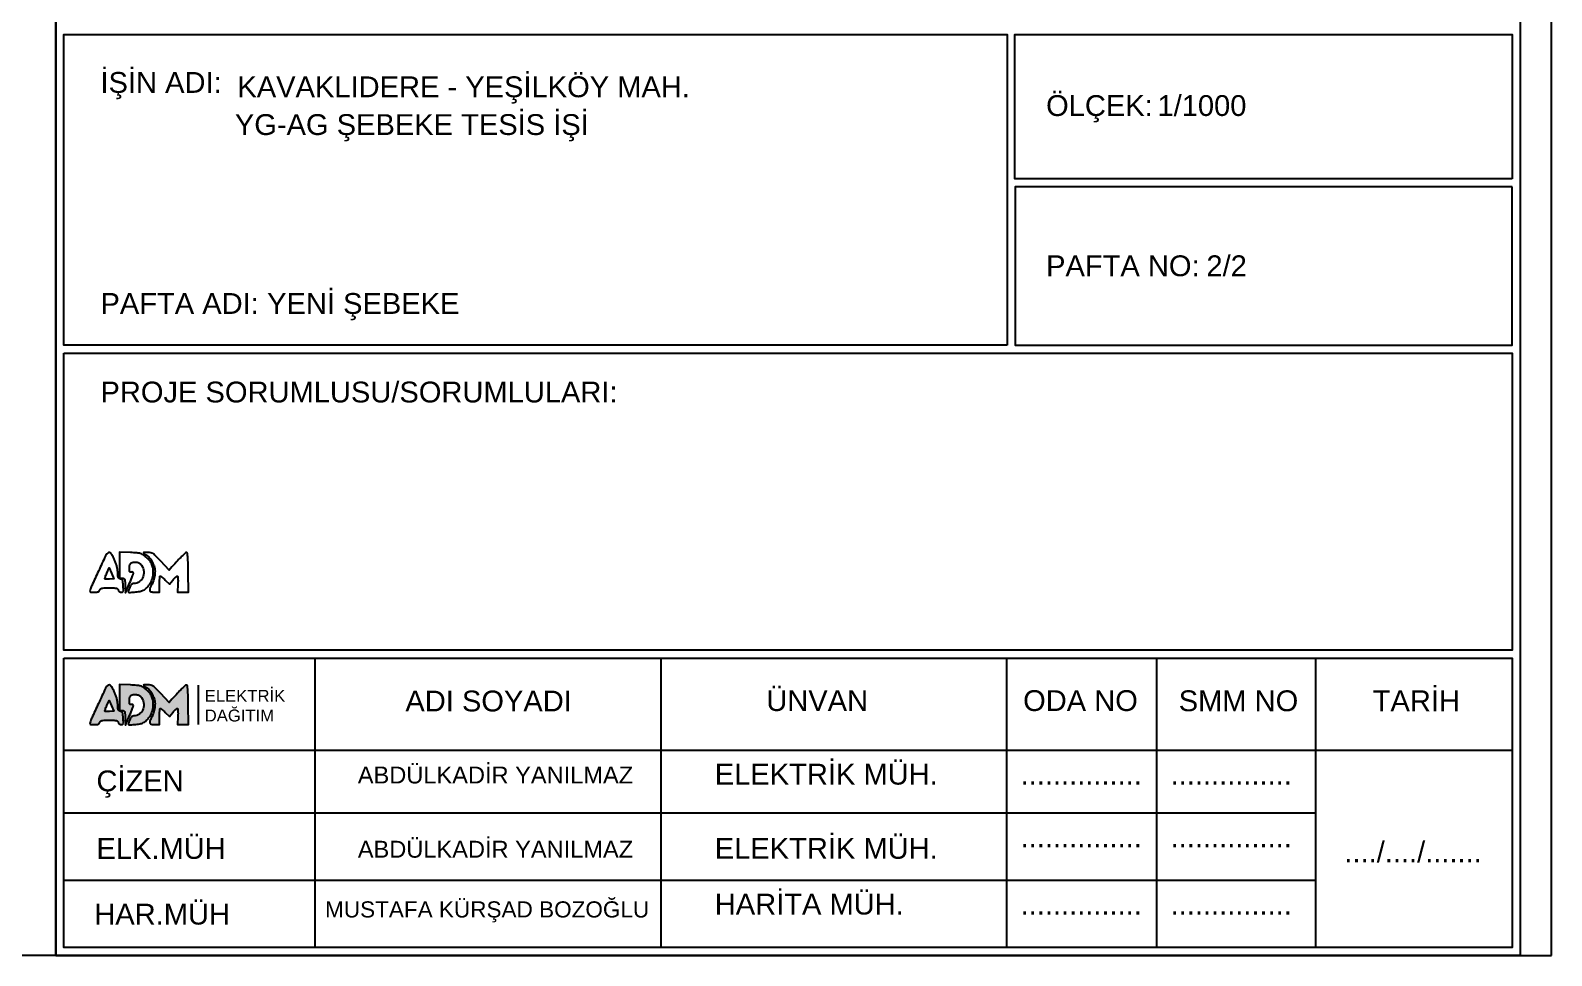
# Model space of a CAD drawing. Header units: millimetres. Extents: x 614452 to 616952, y 4151662 to 4153442.
# Drawn here: x 616761.2 to 616952.3, y 4151662.5 to 4151778.8 of the extents above; entities that cross this region are included whole.
import ezdxf

# ---------------------------------------------------------------- set-up
doc = ezdxf.new("R2010")
doc.units = ezdxf.units.MM
doc.layers.add('ANTET', color=7, linetype='Continuous')
doc.layers.add('ANTET_RASTER', color=7, linetype='Continuous')
doc.styles.get("Standard").update_dxf_attribs({"font": 'Arial'})

msp = doc.modelspace()

# ---------------------------------------------------------------- hatches: boundary and pattern name
h = msp.add_hatch(color=256)
h.set_gradient(color1=(255, 127, 0), color2=(255, 127, 0))
h.paths.add_polyline_path([(616770.76976799, 4151696.369422665, 0.063766), (616770.5961880476, 4151696.095830563, 0.000771), (616769.7054288728, 4151694.186247232, 0.001423), (616768.8612723744, 4151692.355652947, 0.030485), (616768.6468756635, 4151691.800059577, 0.091245), (616768.6293498188, 4151691.660972048, 0.270075), (616768.6804369863, 4151691.583707089, 0.104609), (616768.8222164817, 4151691.547418904, 0.010528), (616769.1729906317, 4151691.540032533, 0.018035), (616769.4911814828, 4151691.551513458, 0.074962), (616769.6780244607, 4151691.593644086, 0.125164), (616769.7932095818, 4151691.675955112, 0.098814), (616769.867490966, 4151691.810541108, -0.135784), (616769.9615139307, 4151691.954915863, -0.124814), (616770.1193353961, 4151692.036136062, -0.050357), (616770.4093493978, 4151692.072964587, -0.006421), (616771.0389292971, 4151692.081049683, -0.006222), (616771.672235317, 4151692.073168145, -0.051274), (616771.9577798406, 4151692.036607018, -0.132171), (616772.1093916465, 4151691.955227353, -0.140814), (616772.1952512034, 4151691.810541108, 0.081934), (616772.2456882035, 4151691.697379797, 0.091779), (616772.3282931366, 4151691.611476553, 0.087799), (616772.4394254982, 4151691.558234919, 0.068011), (616772.5726258141, 4151691.540032533, 0.055528), (616772.7355213442, 4151691.55817906, 0.205086), (616772.8175584797, 4151691.617548253, 0.138824), (616772.849442514, 4151691.735548557, 0.021536), (616772.8359936392, 4151691.979608967, -0.004993), (616772.8187882117, 4151692.174338893, -0.003381), (616772.8028998906, 4151692.396556548, -0.003406), (616772.7904621768, 4151692.611491165, -0.006795), (616772.7840922409, 4151692.781727622, 0.04563), (616772.7638438625, 4151692.957011092, 0.113173), (616772.7101054405, 4151693.073693749, 0.127666), (616772.6157056573, 4151693.146936109, 0.066302), (616772.4711360012, 4151693.187490484, -0.100048), (616772.3060375846, 4151693.245987152, -0.163184), (616772.2104090162, 4151693.357845694, -0.07385), (616772.158715098, 4151693.572440688, -0.00966), (616772.1259481238, 4151694.042236852, 0.026441), (616772.0833270632, 4151694.453827146, 0.025801), (616771.9973199437, 4151694.862059346, 0.024771), (616771.8657367281, 4151695.274587222, 0.020567), (616771.686542245, 4151695.699101875, 0.02113), (616771.4099619696, 4151696.2267417, 0.10397), (616771.1864865852, 4151696.475326366, 0.237326), (616770.9797309301, 4151696.509820538, 0.14535)])
h.paths.add_polyline_path([(616771.1146146209, 4151693.188432801, -0.010707), (616770.9068955495, 4151693.176375152, -0.015376), (616770.7225985982, 4151693.17530245, -0.011118), (616770.571682811, 4151693.182425752, -0.180936), (616770.5262855209, 4151693.203103157, -0.271134), (616770.5140770632, 4151693.249772649, -0.009305), (616770.5706160604, 4151693.437668446, -0.015146), (616770.6509663046, 4151693.663960366, -0.009719), (616770.7571682417, 4151693.921652921), (616771.0449993743, 4151694.583254003), (616771.3454972063, 4151693.906982565), (616771.6459950383, 4151693.230711127)], flags=16)
h = msp.add_hatch(color=256)
h.set_gradient(color1=(255, 127, 0), color2=(255, 127, 0))
edge = h.paths.add_edge_path()
edge.add_line((616772.3696952856, 4151694.939472814), (616772.3696952856, 4151693.298338271))
edge.add_line((616772.3696952856, 4151693.298338271), (616772.701651236, 4151693.298338271))
edge.add_arc((616772.7016512961, 4151692.748980626), 0.5493576452136073, 69.82026276711912, 90.0000062650899, ccw=False)
edge.add_arc((616772.8314495091, 4151693.102146513), 0.1730948114677403, 22.166374109520916, 69.82034173121048, ccw=False)
edge.add_arc((616772.3511953625, 4151692.906487764), 0.6916759443158398, 4.008649535772918, 22.166326184184186, ccw=False)
edge.add_arc((616751.3129052332, 4151691.432134352), 21.78156379482116, 2.5082649671780928, 4.008705403409408, ccw=False)
edge.add_line((616773.0736005268, 4151692.38537183), (616773.113593867, 4151691.472405389))
edge.add_line((616773.113593867, 4151691.472405389), (616773.6207974453, 4151692.669400829))
edge.add_arc((616714.447433568, 4151717.74296624), 64.26640393686287, 337.0361398109402, 337.9182612761892)
edge.add_arc((616772.4949387604, 4151694.193866566), 1.623982571434406, 337.9182812239697, 350.4124117823083)
edge.add_arc((616773.9772167548, 4151693.943488305), 0.1207070391333562, 350.4124017320975, 422.0351882413463)
edge.add_arc((616773.9192859661, 4151693.834375223), 0.2442450531790973, 62.03513378458261, 104.6549914163596)
edge.add_arc((616773.6991631311, 4151694.676124964), 0.625810513706934, 271.77111820558184, 284.65503775132754, ccw=False)
edge.add_arc((616773.715318223, 4151694.153675458), 0.1031112949378484, 222.9561160482888, 271.7710802685684, ccw=False)
edge.add_arc((616773.7548977082, 4151694.190527305), 0.1571908124332954, 186.3487990085547, 222.9561199291325, ccw=False)
edge.add_arc((616775.1967863305, 4151694.350955484), 1.607976806333558, 179.7054620257688, 186.3487652537711, ccw=False)
edge.add_arc((616778.1421976342, 4151694.335812259), 4.553427037581947, 173.3602937394848, 179.7054401235187, ccw=False)
edge.add_arc((616774.22253434, 4151694.792085249), 0.6072966063364869, 145.3396058281077, 173.3602506469161, ccw=False)
edge.add_arc((616774.0216170015, 4151694.931001672), 0.3630312800566274, 105.9471371902199, 145.3396108821184, ccw=False)
edge.add_arc((616774.2580672412, 4151694.103519567), 1.223633017371531, 89.99998798584642, 105.94711826635711, ccw=False)
edge.add_arc((616774.2580681138, 4151693.783439089), 1.54371349513543, 81.72415253568482, 90.00002286577421, ccw=False)
edge.add_arc((616774.3069467002, 4151694.119491844), 1.20412467028729, 71.75380412809642, 81.72407990018468, ccw=False)
edge.add_arc((616774.3825442666, 4151694.348802002), 0.9626745907550854, 60.645257067944215, 71.75376434757811, ccw=False)
edge.add_arc((616774.6157975885, 4151694.763527961), 0.4868545273913759, 42.1447234889518, 60.64511923594222, ccw=False)
edge.add_arc((616773.7328289784, 4151693.964451227), 1.677718580074688, 12.621443649054413, 42.144737696787274, ccw=False)
edge.add_arc((616773.8750374056, 4151693.996293239), 1.531988862971619, -18.98155461046349, 12.621488365769096, ccw=False)
edge.add_arc((616774.0688581403, 4151693.929625598), 1.327022886689414, 306.5395154199198, 341.0184289376567, ccw=False)
edge.add_arc((616774.1278152091, 4151693.850066808), 1.227999975033701, 270.0000430134978, 306.53945152544856, ccw=False)
edge.add_arc((616774.127816382, 4151692.277055169), 0.3450116640889067, 90.0000416819237, 113.77215220791)
edge.add_arc((616774.1575306576, 4151692.209595319), 0.4187257709506992, 113.7721640069784, 134.3323097863116)
edge.add_arc((616774.3355760371, 4151692.027350498), 0.6735067198390824, 134.3322707914407, 149.9356559676724)
edge.add_arc((616775.3400175862, 4151691.445929729), 1.834089735244563, 149.935623818706, 157.3235317172421)
edge.add_arc((616782.7443000812, 4151688.352235887), 9.858698190095534, 157.3235967677833, 158.4834826253065)
edge.add_arc((616779.5241400367, 4151689.621774119), 6.397317246934664, 158.4835740827927, 160.0873713628881)
edge.add_arc((616781.1475341504, 4151689.033714563), 8.123938945548565, 160.0874087881078, 161.1437062996591)
edge.add_arc((616773.5981808087, 4151691.612003624), 0.1464512229795916, 161.1436538588636, 179.9998886882592)
edge.add_arc((616773.5571591326, 4151691.612003874), 0.1054295466747193, 179.9999810201974, 271.8665728277941)
edge.add_arc((616773.1554842576, 4151703.937476182), 12.43744520994052, 271.866552006511, 274.9862290957582)
edge.add_arc((616773.5463891337, 4151699.45707291), 7.940021492147452, 274.9861898755108, 279.9442513757604)
edge.add_arc((616774.6524180669, 4151693.148589924), 1.535315597979279, 279.9442120804848, 296.6962476729038)
edge.add_arc((616774.552475425, 4151693.347336764), 1.757776467020278, 296.6962390183784, 316.6792572727222)
edge.add_arc((616773.7993923051, 4151694.057518886), 2.79290584630702, 316.6792935895778, 330.8054136541801)
edge.add_arc((616773.6165793337, 4151694.159665475), 3.002320526110501, 330.8054379807883, 344.4449588902941)
edge.add_arc((616774.0815406449, 4151694.030238607), 2.519681597974547, 344.4449706943295, 359.9999932231624)
edge.add_arc((616773.4934072073, 4151694.03023674), 3.107815035619238, 2.893985533775485e-05, 11.12454132528215)
edge.add_arc((616774.6072620517, 4151694.249261117), 1.972630340385294, 11.12456283140544, 26.76239414782334)
edge.add_arc((616774.4762010786, 4151694.183166589), 2.119414077014742, 26.76236523356071, 41.75701094702599)
edge.add_arc((616773.0627016913, 4151692.921255836), 4.014248968160924, 41.75704858209317, 51.05380117383667)
edge.add_arc((616773.8412020281, 4151693.884465712), 2.775767624596907, 51.05387797127042, 59.44579055973222)
edge.add_arc((616774.6726946625, 4151695.293010225), 1.140109455581896, 59.44580935103483, 75.75918740369839)
edge.add_arc((616774.3650494982, 4151694.080841892), 2.390708357628541, 75.75917518642079, 85.69651080429702)
edge.add_arc((616772.2654967004, 4151666.179724406), 30.37070976828113, 85.69660768609681, 87.2431118933978)
edge.add_line((616773.7262734727, 4151696.515283458), (616772.3696952856, 4151696.580607357))
edge.add_line((616772.3696952856, 4151696.580607357), (616772.3696952856, 4151694.939472814))
h = msp.add_hatch(color=30)
h.set_gradient(color1=(255, 127, 0), color2=(255, 127, 0))
edge = h.paths.add_edge_path()
edge.add_arc((616775.388109611, 4151696.480287413), 0.04281999950766304, 180.0000729007457, 232.7948848679903)
edge.add_arc((616776.7691574701, 4151698.299416105), 2.326790749652204, 232.7949233470281, 235.797967044555)
edge.add_arc((616776.6411788827, 4151698.111118832), 2.099119095964968, 235.7980150309672, 239.9098064908886)
edge.add_arc((616777.3931297149, 4151699.408799705), 3.598920983559974, 239.9096928376448, 242.6556335531163)
edge.add_arc((616775.3484370335, 4151695.454796307), 0.8524732959310046, 46.918321621982216, 62.65560932575818, ccw=False)
edge.add_arc((616774.5672313134, 4151694.619446174), 1.996191889704755, 38.58546420372039, 46.918326236900214, ccw=False)
edge.add_arc((616774.0432776177, 4151694.201402779), 2.666481196998985, 31.317428870064873, 38.585367550896876, ccw=False)
edge.add_arc((616772.8023286881, 4151693.446383886), 4.119067777582932, 26.070427403298083, 31.3173455498885, ccw=False)
edge.add_arc((616770.6340070766, 4151692.385525136), 6.532994018941619, 21.988620607026974, 26.07039867061951, ccw=False)
edge.add_arc((616775.0285668542, 4151694.160026131), 1.793689278649831, 11.30912614801332, 21.98865675850709, ccw=False)
edge.add_arc((616775.2472856072, 4151694.203764981), 1.570640001862993, -0.2990848886801132, 11.309186941282405, ccw=False)
edge.add_arc((616772.6410578651, 4151694.217367831), 4.176903242733433, 354.10746191447754, 359.7009401402582, ccw=False)
edge.add_arc((616773.7734405532, 4151694.100497914), 3.038505627774077, 348.1321525401931, 354.1074356173449, ccw=False)
edge.add_arc((616771.87011281, 4151694.500475851), 4.983406357453562, 344.0073102065962, 348.1321608861224, ccw=False)
edge.add_arc((616772.0792157053, 4151694.440553155), 4.76588681741429, 339.8379233126967, 344.00722096066977, ccw=False)
edge.add_arc((616774.6916112632, 4151693.481342832), 1.982957606256664, 331.8101356527508, 339.83788568121884, ccw=False)
edge.add_arc((616782.3829225954, 4151689.359043682), 6.743417373978459, 151.8100921574435, 156.9298787286415)
edge.add_arc((616776.5348471412, 4151691.849854916), 0.3869932910637284, 156.9297927943978, 197.9840608838072)
edge.add_arc((616776.3763922038, 4151691.798418304), 0.2203988968137838, 197.984008541188, 258.8471814640095)
edge.add_arc((616776.7654598025, 4151693.771870913), 2.231838379973496, 258.8471315769257, 269.9999955917922)
edge.add_line((616776.7654596308, 4151691.540032533), (616777.3741039247, 4151691.540032533))
edge.add_line((616777.3741039247, 4151691.540032533), (616777.3741039247, 4151692.554439689))
edge.add_arc((616788.3600513465, 4151692.554440104), 10.98594742175192, 177.9710970241968, 180.0000021638789, ccw=False)
edge.add_arc((616782.9700803234, 4151692.745382754), 5.592595335631022, 174.6085177219213, 177.97108031051, ccw=False)
edge.add_arc((616785.3407555134, 4151692.521632683), 7.973806151744438, 172.6970971338997, 174.6084400244073, ccw=False)
edge.add_arc((616777.4698419477, 4151693.530325255), 0.03852159063726846, 90.00005038735401, 172.6970494061483, ccw=False)
edge.add_arc((616777.4698419012, 4151693.472704461), 0.09614238515496336, 52.54610211167568, 89.99999250724318, ccw=False)
edge.add_arc((616773.5705312112, 4151688.382555522), 6.50818106883847, 50.714014666576304, 52.54606548780703, ccw=False)
edge.add_arc((616774.4570628216, 4151689.466217604), 5.108087570135138, 47.894578008884594, 50.71407565924852, ccw=False)
edge.add_arc((616772.2694704286, 4151687.04561323), 8.370737721830759, 45.94706542806131, 47.894616684784694, ccw=False)
edge.add_line((616778.0898340425, 4151693.061643268), (616778.6140881821, 4151692.554439689))
edge.add_line((616778.6140881821, 4151692.554439689), (616779.0566506254, 4151693.061643268))
edge.add_arc((616783.0146959613, 4151689.608030729), 5.252957495235957, 136.0164968997672, 138.8935106282142, ccw=False)
edge.add_arc((616781.6633959594, 4151690.912214962), 3.374951049720433, 132.0087303159692, 136.0165052882429, ccw=False)
edge.add_arc((616781.7100026137, 4151690.860475728), 3.44458673445737, 128.8020563820931, 132.0088064654109, ccw=False)
edge.add_arc((616779.6204197651, 4151693.459201907), 0.1099601831314737, 90.14915462886569, 128.8021427901032, ccw=False)
edge.add_arc((616779.6202542792, 4151693.52276364), 0.04639823479299729, 7.311533476569082, 90.14913102534513, ccw=False)
edge.add_arc((616774.7706540081, 4151692.900518908), 4.93575517540842, 4.308310756265598, 7.311583597866218, ccw=False)
edge.add_arc((616775.2962675025, 4151692.94011458), 4.408652374604058, 0.0478560040485263, 4.308337683961497, ccw=False)
edge.add_arc((616770.9913998009, 4151692.936507977), 8.71352158700085, -2.511024122936476, 0.04792822707122468, ccw=False)
edge.add_line((616779.6965547551, 4151692.554754561), (616779.6520555535, 4151691.540032533))
edge.add_line((616779.6520555535, 4151691.540032533), (616780.3420638224, 4151691.540032533))
edge.add_line((616780.3420638224, 4151691.540032533), (616781.0320719561, 4151691.540032533))
edge.add_line((616781.0320719561, 4151691.540032533), (616780.995207318, 4151693.997269671))
edge.add_arc((616707.6720224784, 4151692.897253743), 73.33143575614832, 0.8595036127738357, 1.727415931837356)
edge.add_arc((616764.1980004603, 4151694.601976357), 16.77975792076515, 1.727419489051954, 4.321890732155831)
edge.add_arc((616763.4659322656, 4151694.546626086), 17.51391559702509, 4.321970655173706, 6.116896135981673)
edge.add_arc((616780.7710397003, 4151696.40117014), 0.1097184890959849, 6.116911038982998, 71.60468777461254)
edge.add_arc((616780.7561197189, 4151696.356305465), 0.1569989810682807, 71.6048376592647, 131.5831991074059)
edge.add_arc((616791.2058309952, 4151684.579549318), 15.90147264977425, 131.5831767632442, 133.8178705228017)
edge.add_arc((616789.9479506417, 4151685.890414309), 14.08470904155323, 133.8178090649276, 137.0891758789305)
edge.add_arc((616806.682584872, 4151670.333751764), 36.93329176263507, 137.0891891492263, 138.6819861746611)
edge.add_line((616778.9435926486, 4151694.71850829), (616778.5868953075, 4151694.312745427))
edge.add_line((616778.5868953075, 4151694.312745427), (616777.5397476866, 4151695.4285933))
edge.add_arc((616746.7123443817, 4151666.499205253), 42.27574112040072, 43.18076383751931, 44.46303000309942)
edge.add_arc((616775.3096892746, 4151694.565492708), 2.206742799843809, 44.46296225319165, 55.45440034601521)
edge.add_arc((616776.1101119238, 4151695.72813201), 0.7952164755615315, 55.4543810397914, 77.40736407189615)
edge.add_arc((616775.918944147, 4151694.872380002), 1.672061169980458, 77.4073634084836, 89.99997630044638)
edge.add_arc((616775.9189431589, 4151691.303477993), 5.240963179152728, 89.99998163766948, 92.40517015767043)
edge.add_arc((616775.8113551002, 4151693.864909282), 2.677273369142501, 92.40515436116254, 96.3810825435407)
edge.add_arc((616775.8726722816, 4151693.316643062), 3.228957740527716, 96.38112775923743, 99.00905539396692)
edge.add_arc((616775.3710876288, 4151696.480287328), 0.02579801759137482, 99.0089066720109, 179.9999338109098)

# ---------------------------------------------------------------- linework, layer by layer
at = {"color": 5}
msp.add_lwpolyline([(616952.340303037, 4151662.5), (616952.340303037, 4152224.384524011), (616764.340303037, 4152224.384524011), (616764.340303037, 4151662.5)], close=True, dxfattribs=at)
msp.add_lwpolyline([(616952.340303037, 4151662.5), (616952.340303037, 4152224.384524011), (616764.340303037, 4152224.384524011), (616764.340303037, 4151662.5)], close=True)
for points in [[(616770.76976799, 4151713.010415527, 0.063766), (616770.5961880476, 4151712.736823424, 0.000771), (616769.7054288728, 4151710.827240094, 0.001423), (616768.8612723748, 4151708.996645809, 0.030485), (616768.6468756638, 4151708.441052439, 0.091245), (616768.629349819, 4151708.301964909, 0.270075), (616768.6804369866, 4151708.224699951, 0.104609), (616768.822216482, 4151708.188411766, 0.010528), (616769.1729906319, 4151708.181025395, 0.018035), (616769.4911814831, 4151708.192506319, 0.074962), (616769.6780244611, 4151708.234636948, 0.125164), (616769.7932095822, 4151708.316947974, 0.098814), (616769.8674909665, 4151708.45153397, -0.135784), (616769.961513931, 4151708.595908724, -0.124814), (616770.1193353963, 4151708.677128925, -0.050357), (616770.4093493979, 4151708.713957449, -0.006421), (616771.0389292972, 4151708.722042545, -0.006222), (616771.6722353172, 4151708.714161007, -0.051274), (616771.9577798407, 4151708.677599879, -0.132171), (616772.1093916466, 4151708.596220215, -0.140814), (616772.1952512037, 4151708.45153397, 0.081934), (616772.2456882038, 4151708.338372658, 0.091779), (616772.3282931369, 4151708.252469414, 0.087799), (616772.4394254984, 4151708.199227782, 0.068011), (616772.5726258146, 4151708.181025395, 0.055528), (616772.7355213446, 4151708.199171922, 0.205086), (616772.8175584801, 4151708.258541115, 0.138824), (616772.8494425142, 4151708.376541418, 0.021536), (616772.8359936393, 4151708.62060183, -0.004993), (616772.8187882119, 4151708.815331755, -0.003381), (616772.8028998907, 4151709.03754941, -0.003406), (616772.7904621769, 4151709.252484027, -0.006795), (616772.7840922411, 4151709.422720484, 0.04563), (616772.7638438629, 4151709.598003954, 0.113173), (616772.7101054407, 4151709.71468661, 0.127666), (616772.6157056574, 4151709.787928971, 0.066302), (616772.4711360015, 4151709.828483346, -0.100048), (616772.3060375849, 4151709.886980014, -0.163184), (616772.2104090165, 4151709.998838556, -0.07385), (616772.1587150983, 4151710.213433549, -0.00966), (616772.1259481242, 4151710.683229714, 0.026441), (616772.0833270635, 4151711.094820008, 0.025801), (616771.9973199439, 4151711.503052208, 0.024771), (616771.8657367282, 4151711.915580084, 0.020567), (616771.6865422452, 4151712.340094736, 0.02113), (616771.4099619697, 4151712.867734561, 0.10397), (616771.1864865856, 4151713.116319228, 0.237326), (616770.9797309303, 4151713.150813399, 0.14535)], [(616770.76976799, 4151713.010415527, 0.063766), (616770.5961880476, 4151712.736823424, 0.000771), (616769.7054288728, 4151710.827240094, 0.001423), (616768.8612723748, 4151708.996645809, 0.030485), (616768.6468756638, 4151708.441052439, 0.091245), (616768.629349819, 4151708.301964909, 0.270075), (616768.6804369866, 4151708.224699951, 0.104609), (616768.822216482, 4151708.188411766, 0.010528), (616769.1729906319, 4151708.181025395, 0.018035), (616769.4911814831, 4151708.192506319, 0.074962), (616769.6780244611, 4151708.234636948, 0.125164), (616769.7932095822, 4151708.316947974, 0.098814), (616769.8674909665, 4151708.45153397, -0.135784), (616769.961513931, 4151708.595908724, -0.124814), (616770.1193353963, 4151708.677128925, -0.050357), (616770.4093493979, 4151708.713957449, -0.006421), (616771.0389292972, 4151708.722042545, -0.006222), (616771.6722353172, 4151708.714161007, -0.051274), (616771.9577798407, 4151708.677599879, -0.132171), (616772.1093916466, 4151708.596220215, -0.140814), (616772.1952512037, 4151708.45153397, 0.081934), (616772.2456882038, 4151708.338372658, 0.091779), (616772.3282931369, 4151708.252469414, 0.087799), (616772.4394254984, 4151708.199227782, 0.068011), (616772.5726258146, 4151708.181025395, 0.055528), (616772.7355213446, 4151708.199171922, 0.205086), (616772.8175584801, 4151708.258541115, 0.138824), (616772.8494425142, 4151708.376541418, 0.021536), (616772.8359936393, 4151708.62060183, -0.004993), (616772.8187882119, 4151708.815331755, -0.003381), (616772.8028998907, 4151709.03754941, -0.003406), (616772.7904621769, 4151709.252484027, -0.006795), (616772.7840922411, 4151709.422720484, 0.04563), (616772.7638438629, 4151709.598003954, 0.113173), (616772.7101054407, 4151709.71468661, 0.127666), (616772.6157056574, 4151709.787928971, 0.066302), (616772.4711360015, 4151709.828483346, -0.100048), (616772.3060375849, 4151709.886980014, -0.163184), (616772.2104090165, 4151709.998838556, -0.07385), (616772.1587150983, 4151710.213433549, -0.00966), (616772.1259481242, 4151710.683229714, 0.026441), (616772.0833270635, 4151711.094820008, 0.025801), (616771.9973199439, 4151711.503052208, 0.024771), (616771.8657367282, 4151711.915580084, 0.020567), (616771.6865422452, 4151712.340094736, 0.02113), (616771.4099619697, 4151712.867734561, 0.10397), (616771.1864865856, 4151713.116319228, 0.237326), (616770.9797309303, 4151713.150813399, 0.14535)], [(616772.3696952859, 4151711.580465676), (616772.3696952859, 4151709.939331132), (616772.7016512362, 4151709.939331132, -0.088279), (616772.8911611583, 4151709.905608858, -0.210979), (616772.9917512598, 4151709.808447588, -0.079394), (616773.0411791276, 4151709.595833663, -0.006547), (616773.073600527, 4151709.026364692), (616773.1135938672, 4151708.113398251), (616773.6207974456, 4151709.310393692, 0.003849), (616773.9997999767, 4151710.224357903, 0.05457), (616774.0962377718, 4151710.564376767, 0.323101), (616774.0338198115, 4151710.69109394, 0.188138), (616773.8574924489, 4151710.711667063, -0.056276), (616773.7185050078, 4151710.691606283, -0.216276), (616773.6398535572, 4151710.724404365, -0.161102), (616773.5986709261, 4151710.814137876, -0.028995), (616773.588830771, 4151711.000214368, -0.027693), (616773.6193110008, 4151711.503297559, -0.122876), (616773.7230101927, 4151711.778454419, -0.173595), (616773.9218740306, 4151711.921054773, -0.069695), (616774.2580674981, 4151711.968145446, -0.036126), (616774.4802687868, 4151711.952070068, -0.043531), (616774.683959039, 4151711.904065887, -0.048508), (616774.8544622167, 4151711.828863286, -0.080899), (616774.9767769972, 4151711.731202928, -0.129537), (616775.3700055747, 4151710.972039817, -0.138775), (616775.3237218276, 4151710.138985667, -0.151588), (616774.8589371048, 4151709.504426652, -0.160798), (616774.127816131, 4151709.263059695, 0.104099), (616773.9887419922, 4151709.233787422, 0.089952), (616773.8649172328, 4151709.150102213, 0.068188), (616773.7526806552, 4151709.005751533, 0.032247), (616773.6477093968, 4151708.794013921, 0.005061), (616773.5726360987, 4151708.609097912, 0.006998), (616773.50929868, 4151708.44160874, 0.004609), (616773.4595893478, 4151708.300329009, 0.082462), (616773.451729586, 4151708.252996771, 0.423788), (616773.5605931921, 4151708.147623132, 0.013613), (616774.2365010666, 4151708.18809189, 0.021637), (616774.9175504973, 4151708.27733321, 0.073225), (616775.3421747057, 4151708.417930583, 0.087414), (616775.831300737, 4151708.782351215, 0.061715), (616776.2375102091, 4151709.336196017, 0.059584), (616776.5089347261, 4151709.995544168, 0.067976), (616776.6012222433, 4151710.671231172, 0.048578), (616776.5428267453, 4151711.270858468, 0.068339), (616776.3685873031, 4151711.778512848, 0.06552), (616776.0572328801, 4151712.235631899, 0.040587), (616775.5860199264, 4151712.684276863, 0.036633), (616775.2522728039, 4151712.915806911, 0.071301), (616774.9531591643, 4151713.039077398, 0.043387), (616774.5444469462, 4151713.105802666, 0.006748), (616773.726273473, 4151713.156276321), (616772.3696952859, 4151713.221600219)], [(616772.3696952859, 4151711.580465676), (616772.3696952859, 4151709.939331132), (616772.7016512362, 4151709.939331132, -0.088279), (616772.8911611583, 4151709.905608858, -0.210979), (616772.9917512598, 4151709.808447588, -0.079394), (616773.0411791276, 4151709.595833663, -0.006547), (616773.073600527, 4151709.026364692), (616773.1135938672, 4151708.113398251), (616773.6207974456, 4151709.310393692, 0.003849), (616773.9997999767, 4151710.224357903, 0.05457), (616774.0962377718, 4151710.564376767, 0.323101), (616774.0338198115, 4151710.69109394, 0.188138), (616773.8574924489, 4151710.711667063, -0.056276), (616773.7185050078, 4151710.691606283, -0.216276), (616773.6398535572, 4151710.724404365, -0.161102), (616773.5986709261, 4151710.814137876, -0.028995), (616773.588830771, 4151711.000214368, -0.027693), (616773.6193110008, 4151711.503297559, -0.122876), (616773.7230101927, 4151711.778454419, -0.173595), (616773.9218740306, 4151711.921054773, -0.069695), (616774.2580674981, 4151711.968145446, -0.036126), (616774.4802687868, 4151711.952070068, -0.043531), (616774.683959039, 4151711.904065887, -0.048508), (616774.8544622167, 4151711.828863286, -0.080899), (616774.9767769972, 4151711.731202928, -0.129537), (616775.3700055747, 4151710.972039817, -0.138775), (616775.3237218276, 4151710.138985667, -0.151588), (616774.8589371048, 4151709.504426652, -0.160798), (616774.127816131, 4151709.263059695, 0.104099), (616773.9887419922, 4151709.233787422, 0.089952), (616773.8649172328, 4151709.150102213, 0.068188), (616773.7526806552, 4151709.005751533, 0.032247), (616773.6477093968, 4151708.794013921, 0.005061), (616773.5726360987, 4151708.609097912, 0.006998), (616773.50929868, 4151708.44160874, 0.004609), (616773.4595893478, 4151708.300329009, 0.082462), (616773.451729586, 4151708.252996771, 0.423788), (616773.5605931921, 4151708.147623132, 0.013613), (616774.2365010666, 4151708.18809189, 0.021637), (616774.9175504973, 4151708.27733321, 0.073225), (616775.3421747057, 4151708.417930583, 0.087414), (616775.831300737, 4151708.782351215, 0.061715), (616776.2375102091, 4151709.336196017, 0.059584), (616776.5089347261, 4151709.995544168, 0.067976), (616776.6012222433, 4151710.671231172, 0.048578), (616776.5428267453, 4151711.270858468, 0.068339), (616776.3685873031, 4151711.778512848, 0.06552), (616776.0572328801, 4151712.235631899, 0.040587), (616775.5860199264, 4151712.684276863, 0.036633), (616775.2522728039, 4151712.915806911, 0.071301), (616774.9531591643, 4151713.039077398, 0.043387), (616774.5444469462, 4151713.105802666, 0.006748), (616773.726273473, 4151713.156276321), (616772.3696952859, 4151713.221600219)], [(616775.3452896118, 4151713.12128022, 0.234524), (616775.3622176327, 4151713.087175175, 0.013104), (616775.4612387844, 4151713.016011944, 0.017943), (616775.588758961, 4151712.935875671, 0.011982), (616775.7400103143, 4151712.85300848, -0.068775), (616775.9307106092, 4151712.718419238, -0.036375), (616776.1276120428, 4151712.505426602, -0.031723), (616776.321254524, 4151712.228376589, -0.022898), (616776.5022999622, 4151711.897606548, -0.017812), (616776.6917795871, 4151711.472617559, -0.046632), (616776.7874288495, 4151711.15276565, -0.050694), (616776.8179042103, 4151710.836559115, -0.024411), (616776.7958911696, 4151710.429547314, -0.026078), (616776.7469967442, 4151710.116606763, -0.018), (616776.6606456736, 4151709.768466961, -0.018194), (616776.5530554863, 4151709.438854697, -0.035042), (616776.439364384, 4151709.185596725, 0.022343), (616776.178803491, 4151708.642494494, 0.181074), (616776.1667613961, 4151708.371362667, 0.27199), (616776.3337612177, 4151708.223174553, 0.048702), (616776.7654596312, 4151708.181025395), (616777.3741039248, 4151708.181025395), (616777.3741039248, 4151709.195432552, -0.008853), (616777.380991073, 4151709.584375461, -0.014673), (616777.4022269432, 4151709.911857605, -0.00834), (616777.4316328481, 4151710.176214816, -0.377355), (616777.4698419139, 4151710.209839708, -0.164894), (616777.528308285, 4151710.190019274, -0.007994), (616777.6914566053, 4151710.060848725, -0.012303), (616777.8820193467, 4151709.896963944, -0.008498), (616778.0898340425, 4151709.70263613), (616778.6140881825, 4151709.195432552), (616779.0566506257, 4151709.70263613, -0.012554), (616779.23498408, 4151709.896946362, -0.017489), (616779.4047307806, 4151710.060941103, -0.013993), (616779.5515150909, 4151710.185888337, -0.170273), (616779.6201335132, 4151710.210154579, -0.378056), (616779.6662752429, 4151710.16966134, -0.013105), (616779.6924619606, 4151709.912302322, -0.018592), (616779.7049183395, 4151709.584789745, -0.011166), (616779.6965547554, 4151709.195747423), (616779.6520555537, 4151708.181025395), (616780.3420638224, 4151708.181025395), (616781.0320719561, 4151708.181025395), (616780.9952073182, 4151710.638262533, 0.003787), (616780.9701327962, 4151711.748788149, 0.011321), (616780.9300436961, 4151712.507486931, 0.007832), (616780.8801335111, 4151713.053854335, 0.293784), (616780.805663718, 4151713.146275077, 0.267848), (616780.6519184109, 4151713.114732425, 0.009751), (616780.1961560958, 4151712.694159353, 0.014275), (616779.6321085218, 4151712.121111553, 0.00695), (616778.9435926486, 4151711.359501152), (616778.5868953076, 4151710.953738289), (616777.5397476867, 4151712.069586162, 0.005595), (616776.8846490906, 4151712.752194263, 0.047996), (616776.56104915, 4151713.024124766, 0.096082), (616776.2834832767, 4151713.145212249, 0.055001), (616775.918944839, 4151713.185434034, 0.010495), (616775.6990018907, 4151713.180816994, 0.01735), (616775.5138007646, 4151713.166588919, 0.011467), (616775.3670479689, 4151713.146759964, 0.368875)], [(616775.3452896118, 4151713.12128022, 0.234524), (616775.3622176327, 4151713.087175175, 0.013104), (616775.4612387844, 4151713.016011944, 0.017943), (616775.588758961, 4151712.935875671, 0.011982), (616775.7400103143, 4151712.85300848, -0.068775), (616775.9307106092, 4151712.718419238, -0.036375), (616776.1276120428, 4151712.505426602, -0.031723), (616776.321254524, 4151712.228376589, -0.022898), (616776.5022999622, 4151711.897606548, -0.017812), (616776.6917795871, 4151711.472617559, -0.046632), (616776.7874288495, 4151711.15276565, -0.050694), (616776.8179042103, 4151710.836559115, -0.024411), (616776.7958911696, 4151710.429547314, -0.026078), (616776.7469967442, 4151710.116606763, -0.018), (616776.6606456736, 4151709.768466961, -0.018194), (616776.5530554863, 4151709.438854697, -0.035042), (616776.439364384, 4151709.185596725, 0.022343), (616776.178803491, 4151708.642494494, 0.181074), (616776.1667613961, 4151708.371362667, 0.27199), (616776.3337612177, 4151708.223174553, 0.048702), (616776.7654596312, 4151708.181025395), (616777.3741039248, 4151708.181025395), (616777.3741039248, 4151709.195432552, -0.008853), (616777.380991073, 4151709.584375461, -0.014673), (616777.4022269432, 4151709.911857605, -0.00834), (616777.4316328481, 4151710.176214816, -0.377355), (616777.4698419139, 4151710.209839708, -0.164894), (616777.528308285, 4151710.190019274, -0.007994), (616777.6914566053, 4151710.060848725, -0.012303), (616777.8820193467, 4151709.896963944, -0.008498), (616778.0898340425, 4151709.70263613), (616778.6140881825, 4151709.195432552), (616779.0566506257, 4151709.70263613, -0.012554), (616779.23498408, 4151709.896946362, -0.017489), (616779.4047307806, 4151710.060941103, -0.013993), (616779.5515150909, 4151710.185888337, -0.170273), (616779.6201335132, 4151710.210154579, -0.378056), (616779.6662752429, 4151710.16966134, -0.013105), (616779.6924619606, 4151709.912302322, -0.018592), (616779.7049183395, 4151709.584789745, -0.011166), (616779.6965547554, 4151709.195747423), (616779.6520555537, 4151708.181025395), (616780.3420638224, 4151708.181025395), (616781.0320719561, 4151708.181025395), (616780.9952073182, 4151710.638262533, 0.003787), (616780.9701327962, 4151711.748788149, 0.011321), (616780.9300436961, 4151712.507486931, 0.007832), (616780.8801335111, 4151713.053854335, 0.293784), (616780.805663718, 4151713.146275077, 0.267848), (616780.6519184109, 4151713.114732425, 0.009751), (616780.1961560958, 4151712.694159353, 0.014275), (616779.6321085218, 4151712.121111553, 0.00695), (616778.9435926486, 4151711.359501152), (616778.5868953076, 4151710.953738289), (616777.5397476867, 4151712.069586162, 0.005595), (616776.8846490906, 4151712.752194263, 0.047996), (616776.56104915, 4151713.024124766, 0.096082), (616776.2834832767, 4151713.145212249, 0.055001), (616775.918944839, 4151713.185434034, 0.010495), (616775.6990018907, 4151713.180816994, 0.01735), (616775.5138007646, 4151713.166588919, 0.011467), (616775.3670479689, 4151713.146759964, 0.368875)], [(616771.1146146214, 4151709.829425663, -0.010707), (616770.9068955496, 4151709.817368013, -0.015376), (616770.7225985985, 4151709.816295312, -0.011118), (616770.5716828114, 4151709.823418614, -0.180936), (616770.5262855213, 4151709.844096019, -0.271134), (616770.5140770633, 4151709.890765511, -0.009305), (616770.5706160605, 4151710.078661308, -0.015146), (616770.6509663049, 4151710.304953228, -0.009719), (616770.7571682419, 4151710.562645783), (616771.0449993747, 4151711.224246865), (616771.3454972064, 4151710.547975427), (616771.6459950387, 4151709.871703989)], [(616771.1146146214, 4151709.829425663, -0.010707), (616770.9068955496, 4151709.817368013, -0.015376), (616770.7225985985, 4151709.816295312, -0.011118), (616770.5716828114, 4151709.823418614, -0.180936), (616770.5262855213, 4151709.844096019, -0.271134), (616770.5140770633, 4151709.890765511, -0.009305), (616770.5706160605, 4151710.078661308, -0.015146), (616770.6509663049, 4151710.304953228, -0.009719), (616770.7571682419, 4151710.562645783), (616771.0449993747, 4151711.224246865), (616771.3454972064, 4151710.547975427), (616771.6459950387, 4151709.871703989)], [(616770.76976799, 4151696.369422665, 0.063766), (616770.5961880476, 4151696.095830563, 0.000771), (616769.7054288728, 4151694.186247232, 0.001423), (616768.8612723744, 4151692.355652947, 0.030485), (616768.6468756635, 4151691.800059577, 0.091245), (616768.6293498188, 4151691.660972048, 0.270075), (616768.6804369863, 4151691.583707089, 0.104609), (616768.8222164817, 4151691.547418904, 0.010528), (616769.1729906317, 4151691.540032533, 0.018035), (616769.4911814828, 4151691.551513458, 0.074962), (616769.6780244607, 4151691.593644086, 0.125164), (616769.7932095818, 4151691.675955112, 0.098814), (616769.867490966, 4151691.810541108, -0.135784), (616769.9615139307, 4151691.954915863, -0.124814), (616770.1193353961, 4151692.036136062, -0.050357), (616770.4093493978, 4151692.072964587, -0.006421), (616771.0389292971, 4151692.081049683, -0.006222), (616771.672235317, 4151692.073168145, -0.051274), (616771.9577798406, 4151692.036607018, -0.132171), (616772.1093916465, 4151691.955227353, -0.140814), (616772.1952512034, 4151691.810541108, 0.081934), (616772.2456882035, 4151691.697379797, 0.091779), (616772.3282931366, 4151691.611476553, 0.087799), (616772.4394254982, 4151691.558234919, 0.068011), (616772.5726258141, 4151691.540032533, 0.055528), (616772.7355213442, 4151691.55817906, 0.205086), (616772.8175584797, 4151691.617548253, 0.138824), (616772.849442514, 4151691.735548557, 0.021536), (616772.8359936392, 4151691.979608967, -0.004993), (616772.8187882117, 4151692.174338893, -0.003381), (616772.8028998906, 4151692.396556548, -0.003406), (616772.7904621768, 4151692.611491165, -0.006795), (616772.7840922409, 4151692.781727622, 0.04563), (616772.7638438625, 4151692.957011092, 0.113173), (616772.7101054405, 4151693.073693749, 0.127666), (616772.6157056573, 4151693.146936109, 0.066302), (616772.4711360012, 4151693.187490484, -0.100048), (616772.3060375846, 4151693.245987152, -0.163184), (616772.2104090162, 4151693.357845694, -0.07385), (616772.158715098, 4151693.572440688, -0.00966), (616772.1259481238, 4151694.042236852, 0.026441), (616772.0833270632, 4151694.453827146, 0.025801), (616771.9973199437, 4151694.862059346, 0.024771), (616771.8657367281, 4151695.274587222, 0.020567), (616771.686542245, 4151695.699101875, 0.02113), (616771.4099619696, 4151696.2267417, 0.10397), (616771.1864865852, 4151696.475326366, 0.237326), (616770.9797309301, 4151696.509820538, 0.14535)], [(616770.76976799, 4151696.369422665, 0.063766), (616770.5961880476, 4151696.095830563, 0.000771), (616769.7054288728, 4151694.186247232, 0.001423), (616768.8612723744, 4151692.355652947, 0.030485), (616768.6468756635, 4151691.800059577, 0.091245), (616768.6293498188, 4151691.660972048, 0.270075), (616768.6804369863, 4151691.583707089, 0.104609), (616768.8222164817, 4151691.547418904, 0.010528), (616769.1729906317, 4151691.540032533, 0.018035), (616769.4911814828, 4151691.551513458, 0.074962), (616769.6780244607, 4151691.593644086, 0.125164), (616769.7932095818, 4151691.675955112, 0.098814), (616769.867490966, 4151691.810541108, -0.135784), (616769.9615139307, 4151691.954915863, -0.124814), (616770.1193353961, 4151692.036136062, -0.050357), (616770.4093493978, 4151692.072964587, -0.006421), (616771.0389292971, 4151692.081049683, -0.006222), (616771.672235317, 4151692.073168145, -0.051274), (616771.9577798406, 4151692.036607018, -0.132171), (616772.1093916465, 4151691.955227353, -0.140814), (616772.1952512034, 4151691.810541108, 0.081934), (616772.2456882035, 4151691.697379797, 0.091779), (616772.3282931366, 4151691.611476553, 0.087799), (616772.4394254982, 4151691.558234919, 0.068011), (616772.5726258141, 4151691.540032533, 0.055528), (616772.7355213442, 4151691.55817906, 0.205086), (616772.8175584797, 4151691.617548253, 0.138824), (616772.849442514, 4151691.735548557, 0.021536), (616772.8359936392, 4151691.979608967, -0.004993), (616772.8187882117, 4151692.174338893, -0.003381), (616772.8028998906, 4151692.396556548, -0.003406), (616772.7904621768, 4151692.611491165, -0.006795), (616772.7840922409, 4151692.781727622, 0.04563), (616772.7638438625, 4151692.957011092, 0.113173), (616772.7101054405, 4151693.073693749, 0.127666), (616772.6157056573, 4151693.146936109, 0.066302), (616772.4711360012, 4151693.187490484, -0.100048), (616772.3060375846, 4151693.245987152, -0.163184), (616772.2104090162, 4151693.357845694, -0.07385), (616772.158715098, 4151693.572440688, -0.00966), (616772.1259481238, 4151694.042236852, 0.026441), (616772.0833270632, 4151694.453827146, 0.025801), (616771.9973199437, 4151694.862059346, 0.024771), (616771.8657367281, 4151695.274587222, 0.020567), (616771.686542245, 4151695.699101875, 0.02113), (616771.4099619696, 4151696.2267417, 0.10397), (616771.1864865852, 4151696.475326366, 0.237326), (616770.9797309301, 4151696.509820538, 0.14535)], [(616772.3696952856, 4151694.939472814), (616772.3696952856, 4151693.298338271), (616772.701651236, 4151693.298338271, -0.088279), (616772.891161158, 4151693.264615995, -0.210979), (616772.9917512594, 4151693.167454726, -0.079394), (616773.0411791273, 4151692.954840802, -0.006547), (616773.0736005268, 4151692.38537183), (616773.113593867, 4151691.472405389), (616773.6207974453, 4151692.669400829, 0.003849), (616773.9997999767, 4151693.583365041, 0.05457), (616774.0962377714, 4151693.923383906, 0.323101), (616774.0338198113, 4151694.050101078, 0.188138), (616773.8574924485, 4151694.070674201, -0.056276), (616773.7185050074, 4151694.050613421, -0.216276), (616773.6398535571, 4151694.083411504, -0.161102), (616773.598670926, 4151694.173145014, -0.028995), (616773.5888307707, 4151694.359221505, -0.027693), (616773.6193110007, 4151694.862304697, -0.122876), (616773.7230101925, 4151695.137461557, -0.173595), (616773.9218740304, 4151695.28006191, -0.069695), (616774.2580674978, 4151695.327152584, -0.036126), (616774.4802687867, 4151695.311077206, -0.043531), (616774.6839590387, 4151695.263073025, -0.048508), (616774.8544622166, 4151695.187870424, -0.080899), (616774.976776997, 4151695.090210065, -0.129537), (616775.3700055743, 4151694.331046956, -0.138775), (616775.3237218276, 4151693.497992805, -0.151588), (616774.8589371047, 4151692.86343379, -0.160798), (616774.127816131, 4151692.622066833, 0.104099), (616773.9887419919, 4151692.592794559, 0.089952), (616773.8649172327, 4151692.50910935, 0.068188), (616773.752680655, 4151692.364758671, 0.032247), (616773.6477093967, 4151692.153021059, 0.005061), (616773.5726360986, 4151691.968105049, 0.006998), (616773.5092986799, 4151691.800615878, 0.004609), (616773.4595893478, 4151691.659336147, 0.082462), (616773.4517295859, 4151691.612003909, 0.423788), (616773.5605931921, 4151691.506630269, 0.013613), (616774.2365010664, 4151691.547099028, 0.021637), (616774.917550497, 4151691.636340348, 0.073225), (616775.3421747052, 4151691.776937721, 0.087414), (616775.8313007365, 4151692.141358352, 0.061715), (616776.2375102089, 4151692.695203154, 0.059584), (616776.5089347259, 4151693.354551305, 0.067976), (616776.6012222429, 4151694.030238309, 0.048578), (616776.5428267453, 4151694.629865605, 0.068339), (616776.368587303, 4151695.137519986, 0.06552), (616776.0572328798, 4151695.594639037, 0.040587), (616775.5860199264, 4151696.043284001, 0.036633), (616775.2522728035, 4151696.274814049, 0.071301), (616774.9531591638, 4151696.398084536, 0.043387), (616774.5444469461, 4151696.464809804, 0.006748), (616773.7262734727, 4151696.515283458), (616772.3696952856, 4151696.580607357)], [(616772.3696952856, 4151694.939472814), (616772.3696952856, 4151693.298338271), (616772.701651236, 4151693.298338271, -0.088279), (616772.891161158, 4151693.264615995, -0.210979), (616772.9917512594, 4151693.167454726, -0.079394), (616773.0411791273, 4151692.954840802, -0.006547), (616773.0736005268, 4151692.38537183), (616773.113593867, 4151691.472405389), (616773.6207974453, 4151692.669400829, 0.003849), (616773.9997999767, 4151693.583365041, 0.05457), (616774.0962377714, 4151693.923383906, 0.323101), (616774.0338198113, 4151694.050101078, 0.188138), (616773.8574924485, 4151694.070674201, -0.056276), (616773.7185050074, 4151694.050613421, -0.216276), (616773.6398535571, 4151694.083411504, -0.161102), (616773.598670926, 4151694.173145014, -0.028995), (616773.5888307707, 4151694.359221505, -0.027693), (616773.6193110007, 4151694.862304697, -0.122876), (616773.7230101925, 4151695.137461557, -0.173595), (616773.9218740304, 4151695.28006191, -0.069695), (616774.2580674978, 4151695.327152584, -0.036126), (616774.4802687867, 4151695.311077206, -0.043531), (616774.6839590387, 4151695.263073025, -0.048508), (616774.8544622166, 4151695.187870424, -0.080899), (616774.976776997, 4151695.090210065, -0.129537), (616775.3700055743, 4151694.331046956, -0.138775), (616775.3237218276, 4151693.497992805, -0.151588), (616774.8589371047, 4151692.86343379, -0.160798), (616774.127816131, 4151692.622066833, 0.104099), (616773.9887419919, 4151692.592794559, 0.089952), (616773.8649172327, 4151692.50910935, 0.068188), (616773.752680655, 4151692.364758671, 0.032247), (616773.6477093967, 4151692.153021059, 0.005061), (616773.5726360986, 4151691.968105049, 0.006998), (616773.5092986799, 4151691.800615878, 0.004609), (616773.4595893478, 4151691.659336147, 0.082462), (616773.4517295859, 4151691.612003909, 0.423788), (616773.5605931921, 4151691.506630269, 0.013613), (616774.2365010664, 4151691.547099028, 0.021637), (616774.917550497, 4151691.636340348, 0.073225), (616775.3421747052, 4151691.776937721, 0.087414), (616775.8313007365, 4151692.141358352, 0.061715), (616776.2375102089, 4151692.695203154, 0.059584), (616776.5089347259, 4151693.354551305, 0.067976), (616776.6012222429, 4151694.030238309, 0.048578), (616776.5428267453, 4151694.629865605, 0.068339), (616776.368587303, 4151695.137519986, 0.06552), (616776.0572328798, 4151695.594639037, 0.040587), (616775.5860199264, 4151696.043284001, 0.036633), (616775.2522728035, 4151696.274814049, 0.071301), (616774.9531591638, 4151696.398084536, 0.043387), (616774.5444469461, 4151696.464809804, 0.006748), (616773.7262734727, 4151696.515283458), (616772.3696952856, 4151696.580607357)], [(616775.3452896115, 4151696.480287358, 0.234524), (616775.3622176324, 4151696.446182313, 0.013104), (616775.4612387841, 4151696.375019081, 0.017943), (616775.588758961, 4151696.29488281, 0.011982), (616775.7400103142, 4151696.212015619, -0.068775), (616775.9307106091, 4151696.077426376, -0.036375), (616776.1276120426, 4151695.86443374, -0.031723), (616776.321254524, 4151695.587383727, -0.022898), (616776.5022999621, 4151695.256613686, -0.017812), (616776.6917795871, 4151694.831624697, -0.046632), (616776.7874288494, 4151694.511772788, -0.050694), (616776.8179042102, 4151694.195566252, -0.024411), (616776.7958911692, 4151693.788554451, -0.026078), (616776.7469967442, 4151693.475613901, -0.018), (616776.6606456732, 4151693.127474099, -0.018194), (616776.5530554861, 4151692.797861835, -0.035042), (616776.4393643838, 4151692.544603862, 0.022343), (616776.178803491, 4151692.001501632, 0.181074), (616776.1667613961, 4151691.730369805, 0.27199), (616776.3337612174, 4151691.582181691, 0.048702), (616776.7654596308, 4151691.540032533), (616777.3741039247, 4151691.540032533), (616777.3741039247, 4151692.554439689, -0.008853), (616777.380991073, 4151692.943382599, -0.014673), (616777.4022269429, 4151693.270864744, -0.00834), (616777.4316328481, 4151693.535221954, -0.377355), (616777.4698419138, 4151693.568846846, -0.164894), (616777.5283082847, 4151693.549026412, -0.007994), (616777.691456605, 4151693.419855862, -0.012303), (616777.8820193463, 4151693.255971082, -0.008498), (616778.0898340425, 4151693.061643268), (616778.6140881821, 4151692.554439689), (616779.0566506254, 4151693.061643268, -0.012554), (616779.2349840798, 4151693.2559535, -0.017489), (616779.4047307806, 4151693.419948241, -0.013993), (616779.5515150904, 4151693.544895476, -0.170273), (616779.6201335128, 4151693.569161718, -0.378056), (616779.6662752425, 4151693.528668478, -0.013105), (616779.6924619604, 4151693.27130946, -0.018592), (616779.7049183393, 4151692.943796883, -0.011166), (616779.6965547551, 4151692.554754561), (616779.6520555535, 4151691.540032533), (616780.3420638224, 4151691.540032533), (616781.0320719561, 4151691.540032533), (616780.995207318, 4151693.997269671, 0.003787), (616780.9701327961, 4151695.107795287, 0.011321), (616780.9300436958, 4151695.866494069, 0.007832), (616780.8801335111, 4151696.412861473, 0.293784), (616780.8056637177, 4151696.505282215, 0.267848), (616780.6519184108, 4151696.473739563, 0.009751), (616780.1961560957, 4151696.053166491, 0.014275), (616779.6321085216, 4151695.480118691, 0.00695), (616778.9435926486, 4151694.71850829), (616778.5868953075, 4151694.312745427), (616777.5397476866, 4151695.4285933, 0.005595), (616776.8846490902, 4151696.111201401, 0.047996), (616776.5610491497, 4151696.383131904, 0.096082), (616776.2834832764, 4151696.504219387, 0.055001), (616775.9189448386, 4151696.544441172, 0.010495), (616775.6990018904, 4151696.539824131, 0.01735), (616775.5138007643, 4151696.525596057, 0.011467), (616775.3670479688, 4151696.505767102, 0.368875)], [(616775.3452896115, 4151696.480287358, 0.234524), (616775.3622176324, 4151696.446182313, 0.013104), (616775.4612387841, 4151696.375019081, 0.017943), (616775.588758961, 4151696.29488281, 0.011982), (616775.7400103142, 4151696.212015619, -0.068775), (616775.9307106091, 4151696.077426376, -0.036375), (616776.1276120426, 4151695.86443374, -0.031723), (616776.321254524, 4151695.587383727, -0.022898), (616776.5022999621, 4151695.256613686, -0.017812), (616776.6917795871, 4151694.831624697, -0.046632), (616776.7874288494, 4151694.511772788, -0.050694), (616776.8179042102, 4151694.195566252, -0.024411), (616776.7958911692, 4151693.788554451, -0.026078), (616776.7469967442, 4151693.475613901, -0.018), (616776.6606456732, 4151693.127474099, -0.018194), (616776.5530554861, 4151692.797861835, -0.035042), (616776.4393643838, 4151692.544603862, 0.022343), (616776.178803491, 4151692.001501632, 0.181074), (616776.1667613961, 4151691.730369805, 0.27199), (616776.3337612174, 4151691.582181691, 0.048702), (616776.7654596308, 4151691.540032533), (616777.3741039247, 4151691.540032533), (616777.3741039247, 4151692.554439689, -0.008853), (616777.380991073, 4151692.943382599, -0.014673), (616777.4022269429, 4151693.270864744, -0.00834), (616777.4316328481, 4151693.535221954, -0.377355), (616777.4698419138, 4151693.568846846, -0.164894), (616777.5283082847, 4151693.549026412, -0.007994), (616777.691456605, 4151693.419855862, -0.012303), (616777.8820193463, 4151693.255971082, -0.008498), (616778.0898340425, 4151693.061643268), (616778.6140881821, 4151692.554439689), (616779.0566506254, 4151693.061643268, -0.012554), (616779.2349840798, 4151693.2559535, -0.017489), (616779.4047307806, 4151693.419948241, -0.013993), (616779.5515150904, 4151693.544895476, -0.170273), (616779.6201335128, 4151693.569161718, -0.378056), (616779.6662752425, 4151693.528668478, -0.013105), (616779.6924619604, 4151693.27130946, -0.018592), (616779.7049183393, 4151692.943796883, -0.011166), (616779.6965547551, 4151692.554754561), (616779.6520555535, 4151691.540032533), (616780.3420638224, 4151691.540032533), (616781.0320719561, 4151691.540032533), (616780.995207318, 4151693.997269671, 0.003787), (616780.9701327961, 4151695.107795287, 0.011321), (616780.9300436958, 4151695.866494069, 0.007832), (616780.8801335111, 4151696.412861473, 0.293784), (616780.8056637177, 4151696.505282215, 0.267848), (616780.6519184108, 4151696.473739563, 0.009751), (616780.1961560957, 4151696.053166491, 0.014275), (616779.6321085216, 4151695.480118691, 0.00695), (616778.9435926486, 4151694.71850829), (616778.5868953075, 4151694.312745427), (616777.5397476866, 4151695.4285933, 0.005595), (616776.8846490902, 4151696.111201401, 0.047996), (616776.5610491497, 4151696.383131904, 0.096082), (616776.2834832764, 4151696.504219387, 0.055001), (616775.9189448386, 4151696.544441172, 0.010495), (616775.6990018904, 4151696.539824131, 0.01735), (616775.5138007643, 4151696.525596057, 0.011467), (616775.3670479688, 4151696.505767102, 0.368875)], [(616771.1146146209, 4151693.188432801, -0.010707), (616770.9068955495, 4151693.176375152, -0.015376), (616770.7225985982, 4151693.17530245, -0.011118), (616770.571682811, 4151693.182425752, -0.180936), (616770.5262855209, 4151693.203103157, -0.271134), (616770.5140770632, 4151693.249772649, -0.009305), (616770.5706160604, 4151693.437668446, -0.015146), (616770.6509663046, 4151693.663960366, -0.009719), (616770.7571682417, 4151693.921652921), (616771.0449993743, 4151694.583254003), (616771.3454972063, 4151693.906982565), (616771.6459950383, 4151693.230711127)], [(616771.1146146209, 4151693.188432801, -0.010707), (616770.9068955495, 4151693.176375152, -0.015376), (616770.7225985982, 4151693.17530245, -0.011118), (616770.571682811, 4151693.182425752, -0.180936), (616770.5262855209, 4151693.203103157, -0.271134), (616770.5140770632, 4151693.249772649, -0.009305), (616770.5706160604, 4151693.437668446, -0.015146), (616770.6509663046, 4151693.663960366, -0.009719), (616770.7571682417, 4151693.921652921), (616771.0449993743, 4151694.583254003), (616771.3454972063, 4151693.906982565), (616771.6459950383, 4151693.230711127)]]:
    msp.add_lwpolyline(points, format="xyb", close=True, dxfattribs=at)
at = {"layer": 'ANTET', "color": 7, "linetype": 'ByBlock'}
for p, q in [((616796.913832835, 4151699.887486), (616796.913832835, 4151663.50565)), ((616840.3792881205, 4151699.887486), (616840.3792881205, 4151663.50565)), ((616883.844743406, 4151699.887486), (616883.844743406, 4151663.50565)), ((616902.698113482, 4151699.887486), (616902.698113482, 4151663.50565)), ((616922.659752634, 4151699.887486), (616922.659752634, 4151663.50565)), ((616765.3459530369, 4151688.299995), (616947.368603037, 4151688.299995)), ((616765.3459530369, 4151680.424414), (616922.659752634, 4151680.424414)), ((616765.3459530369, 4151671.965032), (616922.659752634, 4151671.965032)), ((616858.899332037, 4151662.5), (616948.3742530369, 4151662.5))]:
    msp.add_line(p, q, dxfattribs=at)
at = {"layer": 'ANTET', "flags": 128}
msp.add_lwpolyline([(614452.5, 4151777.5), (614452.5, 4152542.5), (616764.340303037, 4152542.5), (616764.340303037, 4151662.5), (614452.5, 4151662.5)], close=True, dxfattribs=at)
at = {"layer": 'ANTET', "color": 7, "linetype": 'ByBlock', "flags": 128}
for points in [[(616764.340303037, 4151662.5), (616764.340303037, 4151944.500043), (616948.3742530369, 4151944.500043), (616948.3742530369, 4151662.5)], [(616883.926382037, 4151739.230166428), (616765.3459530369, 4151739.230166428), (616765.3459530369, 4151778.288300429), (616883.926382037, 4151778.288300429)], [(616947.368603037, 4151760.151373428), (616884.898067037, 4151760.151373428), (616884.898067037, 4151778.288300429), (616947.368603037, 4151778.288300429)], [(616947.368603037, 4151759.145723429), (616884.9237860369, 4151759.145723429), (616884.9237860369, 4151739.230166428), (616947.368603037, 4151739.230166428)], [(616765.3459530369, 4151738.222887428), (616947.368603037, 4151738.222887428), (616947.368603037, 4151700.891258), (616765.3459530369, 4151700.891258)], [(616765.3459530369, 4151699.887486), (616947.368603037, 4151699.887486), (616947.368603037, 4151663.50565), (616765.3459530369, 4151663.50565)]]:
    msp.add_lwpolyline(points, close=True, dxfattribs=at)
at = {"layer": 'ANTET_RASTER'}
msp.add_lwpolyline([(616782.2395538784, 4151696.509820538), (616782.2395538784, 4151691.551513458)], dxfattribs=at)

# ---------------------------------------------------------------- texts
at = {"layer": 'ANTET', "color": 7}
for s, height, p in [('İŞİN ADI:', 2.616795, (616769.956298037, 4151770.944871428)), ('ÖLÇEK:', 2.616795, (616888.808565037, 4151768.036246523)), ('PAFTA NO:', 2.616795, (616888.808565037, 4151747.896876428)), ('PAFTA ADI:', 2.616795, (616769.956298037, 4151743.160536994)), ('PROJE SORUMLUSU/SORUMLULARI:', 2.616795, (616769.956298037, 4151732.027768339)), ('ÜNVAN', 2.616795, (616853.6410040761, 4151693.243018962)), ('TARİH', 2.616795, (616929.8596986538, 4151693.219678368)), ('ELEKTRİK', 1.5, (616783.0568305616, 4151694.398638422)), ('ADI SOYADI', 2.616795, (616808.2805136347, 4151693.190407962)), ('ODA NO', 2.616795, (616885.92080716, 4151693.243018962)), ('SMM NO', 2.616795, (616905.4756670782, 4151693.219678368)), ('DAĞITIM', 1.5, (616783.0568305616, 4151691.925540099)), ('ÇİZEN', 2.616795, (616769.4527000369, 4151683.149955217)), ('ELK.MÜH', 2.616795, (616769.4527000369, 4151674.658102)), ('HAR.MÜH', 2.616795, (616769.1818150369, 4151666.399775521))]:
    msp.add_text(s, height=height, dxfattribs=at).set_placement(p)
at = {"layer": 'ANTET', "color": 1}
for s, height, p in [('KAVAKLIDERE - YEŞİLKÖY MAH.', 2.616795, (616787.1663225939, 4151770.394729127)), ('1/1000', 2.616795, (616902.8077601912, 4151768.036246523)), ('YG-AG ŞEBEKE TESİS İŞİ', 2.616795, (616786.8495435849, 4151765.64679264)), ('2/2', 2.616795, (616908.9619907181, 4151747.896876428)), ('YENİ ŞEBEKE', 2.616795, (616790.9039525515, 4151743.160536994)), ('ELEKTRİK MÜH.', 2.616795, (616847.1658277047, 4151683.994371621)), ('ABDÜLKADİR YANILMAZ', 2.122979348950577, (616802.3023824089, 4151684.13601896)), ('...............', 2.616795, (616885.6076954032, 4151683.994371621)), ('...............', 2.616795, (616904.4610654792, 4151683.994371621)), ('ABDÜLKADİR YANILMAZ', 2.122979348950577, (616802.3023824089, 4151674.808068792)), ('ELEKTRİK MÜH.', 2.616795, (616847.1658277047, 4151674.666421453)), ('...............', 2.616795, (616885.6076954032, 4151676.118790621)), ('...............', 2.616795, (616904.4610654792, 4151676.118790621)), ('..../..../.......', 2.616795, (616926.2986079024, 4151674.2136283)), ('MUSTAFA KÜRŞAD BOZOĞLU', 2.026946342788297, (616798.1841871775, 4151667.289919783)), ('HARİTA MÜH.', 2.616795, (616847.1658277047, 4151667.659408621)), ('...............', 2.616795, (616885.6076954032, 4151667.659408621)), ('...............', 2.616795, (616904.4610654792, 4151667.659408621))]:
    msp.add_text(s, height=height, dxfattribs=at).set_placement(p)

doc.saveas('drawing.dxf')
